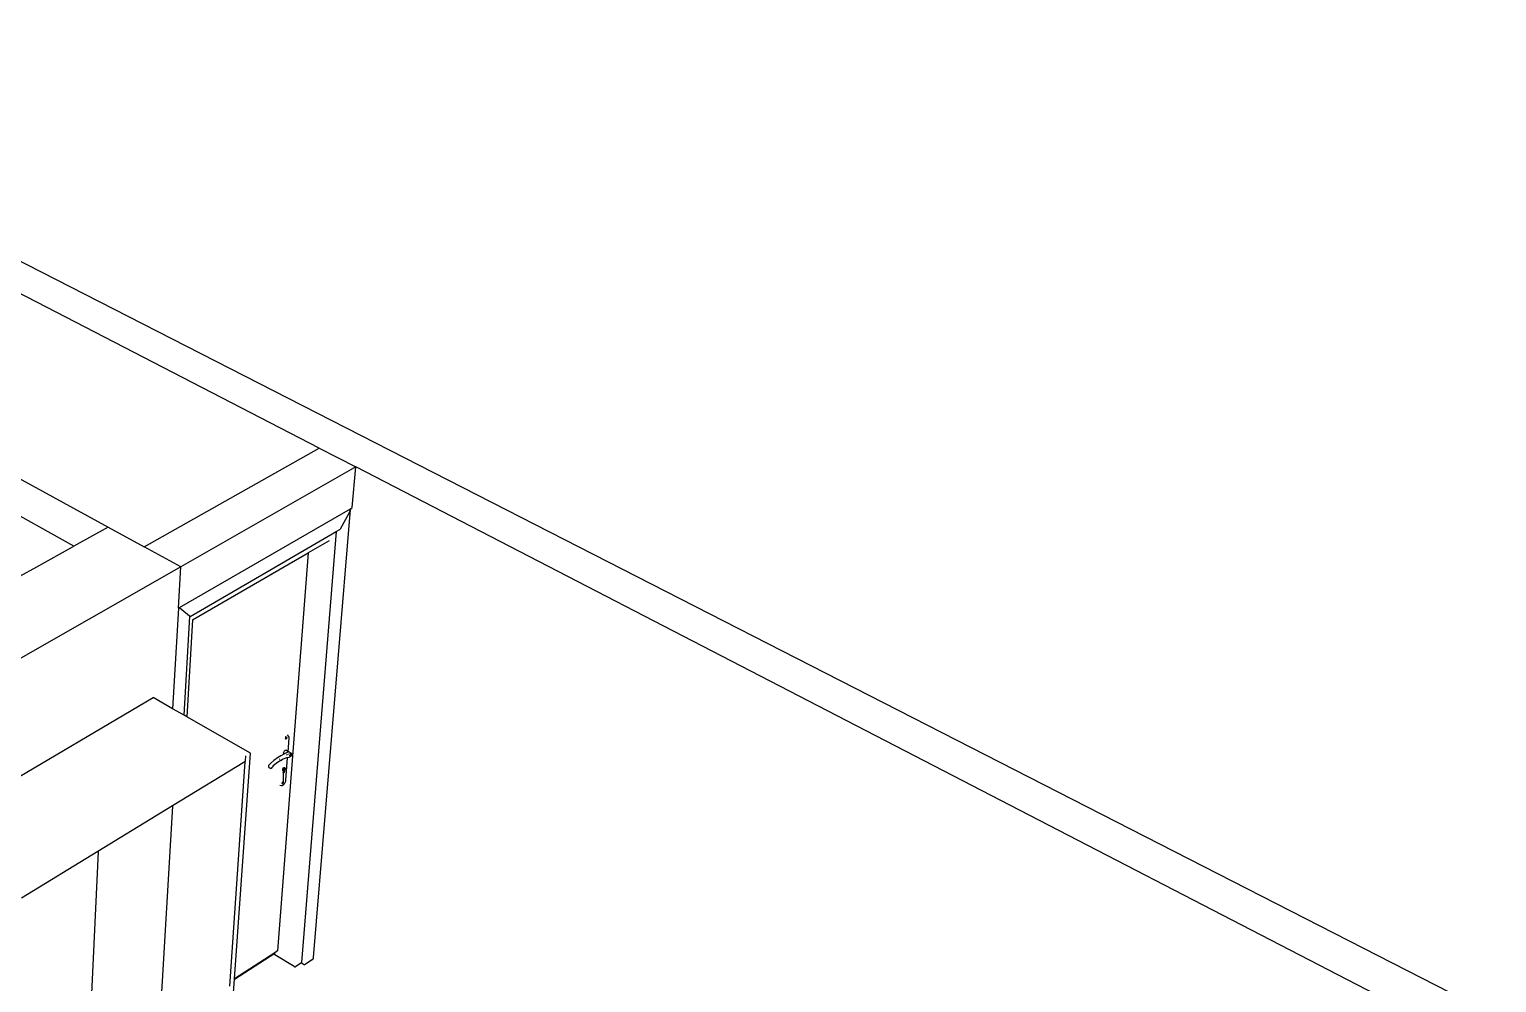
# Model space of a CAD drawing. Header units: millimetres. Extents: x -650 to 3773, y 316 to 2389.
# Drawn here: x 3322 to 3772.6, y 1104.5 to 1397.1 of the extents above; entities that cross this region are included whole.
import ezdxf

# ---------------------------------------------------------------- set-up
doc = ezdxf.new("R2010")
doc.units = ezdxf.units.MM

# ---------------------------------------------------------------- blocks, each defined once
blk = doc.blocks.new('A$C727f0937')
for p, q in [((722.81, 540.52), (473.98, 669.04)), ((589.34, 619.17), (1084.43, 366.18)), ((608.96, 543.13), (657.95, 516.28)), ((647.49, 510.46), (598.49, 537.62)), ((669.04, 510.2), (722.81, 540.52)), ((722.81, 540.52), (734.01, 534.73)), ((734.01, 534.73), (680.27, 504.04)), ((732.97, 522.27), (734.01, 534.73)), ((1059.67, 366.52), (734.01, 534.73)), ((679.9, 491.6), (732.37, 521.92)), ((721.02, 384.19), (732.41, 521.7)), ((732.01, 520.68), (729.24, 515.65)), ((732.39, 521.72), (732.01, 520.68)), ((732.37, 521.92), (732.39, 521.93)), ((732.37, 521.92), (732.39, 521.72)), ((732.39, 521.93), (732.97, 522.27)), ((732.41, 521.7), (732.39, 521.93)), ((657.95, 516.28), (647.49, 510.46)), ((657.95, 516.28), (669.04, 510.2)), ((706.46, 502.38), (728.06, 514.91)), ((728.06, 514.91), (717.35, 382.68)), ((728.06, 514.91), (729.18, 515.56)), ((729.24, 515.65), (729.18, 515.56)), ((636.05, 504.1), (647.49, 510.46)), ((680.27, 504.04), (669.04, 510.2)), ((725.84, 512.1), (719.45, 508.39)), ((683.92, 487.78), (719.45, 508.39)), ((719.45, 508.39), (710.04, 386.18)), ((680.27, 504.04), (521.65, 413.67)), ((630.84, 501.2), (636.05, 504.1)), ((679.54, 491.39), (680.27, 504.04)), ((683.12, 488.89), (706.46, 502.38)), ((679.54, 491.39), (677.77, 460.53)), ((679.54, 491.39), (679.9, 491.6)), ((679.9, 491.6), (680.04, 491.5)), ((680.04, 491.5), (680.65, 491)), ((680.65, 491), (682.92, 489)), ((681.28, 458.52), (683.07, 488.85)), ((681.7, 490.08), (681.71, 490.08)), ((683.92, 487.78), (682.14, 458.03)), ((682.92, 489), (683.12, 488.89)), ((682.92, 489), (683.06, 488.87)), ((683.06, 488.87), (683.07, 488.85)), ((552.44, 393.57), (671.81, 463.94)), ((677.77, 460.53), (671.81, 463.94)), ((681.28, 458.52), (677.77, 460.53)), ((682.14, 458.03), (681.28, 458.52)), ((701.65, 446.86), (682.14, 458.03)), ((712.38, 451.38), (712.35, 451.39)), ((712.43, 451.87), (712.38, 451.89)), ((712.43, 451.34), (712.41, 451.36)), ((712.43, 451.44), (712.44, 451.37)), ((712.43, 451.44), (712.43, 451.34)), ((712.44, 451.37), (712.43, 451.34)), ((712.43, 451.34), (712.43, 451.34)), ((712.44, 451.34), (712.43, 451.34)), ((712.45, 451.46), (712.44, 451.4)), ((712.45, 451.46), (712.44, 451.4)), ((712.44, 451.4), (712.44, 451.37)), ((712.44, 451.4), (712.44, 451.37)), ((712.44, 451.37), (712.46, 451.33)), ((712.44, 451.37), (712.44, 451.34)), ((712.44, 451.37), (712.44, 451.37)), ((712.44, 451.34), (712.44, 451.32)), ((712.46, 451.33), (712.44, 451.34)), ((712.44, 451.32), (712.48, 451.24)), ((712.51, 451.6), (712.45, 451.46)), ((712.5, 451.58), (712.45, 451.46)), ((712.46, 451.33), (712.49, 451.31)), ((712.5, 451.22), (712.48, 451.24)), ((712.56, 451.68), (712.5, 451.58)), ((712.58, 451.21), (712.5, 451.22)), ((712.52, 451.62), (712.51, 451.6)), ((712.56, 451.37), (712.51, 451.27)), ((712.51, 451.27), (712.54, 451.25)), ((712.54, 451.25), (712.59, 451.35)), ((712.64, 451.76), (712.56, 451.8)), ((712.61, 451.73), (712.56, 451.68)), ((712.59, 451.72), (712.56, 451.68)), ((712.66, 451.63), (712.56, 451.37)), ((712.64, 451.76), (712.57, 451.71)), ((712.61, 451.74), (712.57, 451.71)), ((712.67, 451.27), (712.58, 451.21)), ((712.61, 451.73), (712.59, 451.72)), ((712.59, 451.35), (712.7, 451.61)), ((712.62, 451.74), (712.61, 451.74)), ((712.62, 451.74), (712.61, 451.73)), ((712.61, 451.74), (712.61, 451.73)), ((712.64, 451.76), (712.62, 451.74)), ((712.65, 451.75), (712.62, 451.74)), ((712.66, 451.74), (712.62, 451.74)), ((712.62, 451.74), (712.62, 451.74)), ((712.64, 451.76), (712.64, 451.76)), ((712.65, 451.75), (712.64, 451.76)), ((712.69, 451.78), (712.65, 451.75)), ((712.66, 451.74), (712.65, 451.75)), ((712.69, 451.74), (712.66, 451.63)), ((712.76, 451.38), (712.67, 451.27)), ((712.77, 451.76), (712.69, 451.78)), ((712.74, 451.73), (712.69, 451.74)), ((712.7, 451.61), (712.72, 451.72)), ((712.72, 451.72), (712.77, 451.71)), ((712.74, 451.73), (712.77, 451.71)), ((712.82, 451.53), (712.76, 451.38)), ((712.79, 451.75), (712.77, 451.76)), ((712.79, 451.75), (712.83, 451.66)), ((712.83, 451.66), (712.82, 451.53)), ((713.32, 452.16), (713.03, 452.5)), ((713.47, 451.53), (713.14, 447.32)), ((713.32, 452.16), (713.4, 452.05)), ((713.4, 452.05), (713.44, 451.91)), ((713.44, 451.91), (713.47, 451.73)), ((713.47, 451.73), (713.47, 451.53)), ((696.78, 377.6), (701.65, 446.86)), ((711.19, 446.22), (710.98, 446.08)), ((711.91, 446.6), (711.19, 446.22)), ((711.87, 446.86), (711.96, 447.22)), ((711.87, 446.86), (711.91, 446.6)), ((712.33, 446.83), (711.91, 446.6)), ((711.96, 447.22), (712.15, 447.56)), ((712.39, 447.79), (712.15, 447.56)), ((712.94, 447.11), (712.33, 446.83)), ((712.39, 447.79), (712.61, 447.84)), ((712.83, 447.71), (712.61, 447.84)), ((712.79, 446.29), (712.71, 446.3)), ((712.83, 447.71), (712.98, 447.58)), ((712.96, 446.39), (712.83, 446.35)), ((712.87, 446.33), (712.83, 446.35)), ((712.94, 447.53), (712.94, 447.5)), ((712.99, 447.48), (712.94, 447.53)), ((712.94, 447.15), (712.94, 447.11)), ((712.97, 447.13), (712.94, 447.11)), ((712.96, 446.39), (712.96, 446.39)), ((713.14, 447.21), (712.97, 447.13)), ((712.99, 447.19), (712.97, 447.13)), ((712.98, 447.58), (712.99, 447.48)), ((712.99, 447.48), (712.99, 447.45)), ((713.14, 447.32), (712.99, 447.48)), ((713.11, 446.52), (713.08, 446.5)), ((713.08, 446.52), (713.08, 446.5)), ((713.11, 446.53), (713.11, 446.52)), ((713.23, 447.22), (713.14, 447.32)), ((713.14, 447.32), (713.14, 447.3)), ((713.14, 447.25), (713.14, 447.21)), ((713.23, 447.22), (713.14, 447.21)), ((713.14, 447.21), (713.14, 447.21)), ((713.15, 446.55), (713.14, 446.52)), ((713.51, 447.26), (713.23, 447.22)), ((713.44, 446.63), (713.46, 446.69)), ((714.15, 446.9), (713.51, 447.26)), ((713.85, 446.75), (713.8, 446.7)), ((713.81, 446.14), (713.83, 446.25)), ((713.82, 446.06), (713.81, 446.14)), ((713.83, 446.25), (713.89, 446.35)), ((714.01, 446.79), (713.85, 446.75)), ((713.89, 446.35), (713.96, 446.42)), ((713.94, 446.49), (714.03, 446.44)), ((713.96, 446.42), (714.03, 446.44)), ((714.1, 446.21), (714, 446.04)), ((714.09, 446.73), (714.01, 446.79)), ((714.25, 446.37), (714.02, 445.9)), ((714.16, 446.2), (714.04, 445.97)), ((714.13, 446.19), (714.04, 446.03)), ((714.09, 446.73), (714.2, 446.64)), ((714.14, 446.39), (714.1, 446.21)), ((714.12, 446.54), (714.14, 446.39)), ((714.16, 446.5), (714.12, 446.54)), ((714.17, 446.36), (714.13, 446.19)), ((714.15, 446.9), (714.25, 446.79)), ((714.16, 446.5), (714.17, 446.36)), ((714.22, 446.45), (714.16, 446.2)), ((714.2, 446.64), (714.22, 446.45)), ((714.25, 446.79), (714.25, 446.37)), ((699.99, 444.28), (677.7, 430.68)), ((695.33, 375.41), (700.11, 444.21)), ((700.17, 444.39), (699.99, 444.28)), ((700.11, 444.21), (699.99, 444.28)), ((700.17, 444.39), (700.28, 446.03)), ((707.23, 443.1), (707.22, 442.83)), ((707.22, 442.83), (707.31, 442.51)), ((707.36, 443.25), (707.23, 443.1)), ((707.31, 442.51), (707.95, 442.14)), ((707.36, 443.25), (707.99, 443.83)), ((708.08, 442.2), (707.95, 442.14)), ((708.89, 444.6), (707.99, 443.83)), ((708.29, 442.53), (708.08, 442.2)), ((708.41, 442.73), (708.29, 442.53)), ((708.67, 442.99), (708.41, 442.73)), ((709.54, 443.71), (708.67, 442.99)), ((710.04, 445.47), (708.89, 444.6)), ((710.65, 444.47), (709.54, 443.71)), ((710.98, 446.08), (710.04, 445.47)), ((710.68, 445.05), (710.47, 444.94)), ((710.87, 444.59), (710.65, 444.47)), ((711.73, 445.05), (710.87, 444.59)), ((711.64, 442.52), (711.62, 442.52)), ((711.64, 442.46), (711.62, 442.45)), ((711.64, 442.32), (711.62, 442.33)), ((711.64, 442.31), (711.62, 442.32)), ((711.62, 442.02), (711.63, 442.04)), ((711.64, 441.88), (711.62, 441.88)), ((711.62, 441.8), (711.64, 441.88)), ((711.62, 441.74), (711.62, 441.8)), ((711.63, 441.69), (711.62, 441.74)), ((711.62, 441.67), (711.62, 441.67)), ((711.62, 441.67), (711.62, 441.67)), ((711.63, 441.66), (711.62, 441.66)), ((711.63, 441.66), (711.62, 441.66)), ((711.63, 442.04), (711.64, 442.07)), ((711.63, 441.66), (711.63, 441.69)), ((711.69, 441.63), (711.63, 441.66)), ((711.8, 441.56), (711.63, 441.66)), ((711.64, 441.64), (711.63, 441.66)), ((711.63, 441.66), (711.63, 441.66)), ((711.64, 441.91), (711.67, 442.02)), ((711.64, 441.88), (711.64, 441.91)), ((711.72, 441.83), (711.64, 441.88)), ((711.65, 441.6), (711.64, 441.64)), ((711.67, 442.02), (711.72, 442.12)), ((711.76, 442.49), (711.71, 442.5)), ((711.77, 442.41), (711.71, 442.44)), ((711.76, 442.3), (711.71, 442.33)), ((711.71, 442.32), (711.76, 442.3)), ((711.74, 442.26), (711.71, 442.27)), ((711.74, 442.26), (711.71, 442.27)), ((711.71, 442.22), (711.73, 442.25)), ((711.72, 441.83), (711.71, 441.8)), ((711.71, 441.8), (711.71, 441.72)), ((711.71, 441.72), (711.73, 441.65)), ((711.72, 442.19), (711.77, 442.22)), ((711.72, 442.12), (711.77, 442.22)), ((711.73, 441.89), (711.72, 441.83)), ((711.78, 441.79), (711.72, 441.83)), ((712.77, 445.44), (711.73, 445.05)), ((711.73, 442.25), (711.74, 442.26)), ((711.75, 441.99), (711.73, 441.89)), ((711.73, 441.65), (711.75, 441.6)), ((711.74, 442.26), (711.76, 442.3)), ((711.77, 442.24), (711.74, 442.26)), ((711.77, 442.24), (711.74, 442.26)), ((711.74, 442.26), (711.74, 442.26)), ((711.79, 442.08), (711.75, 441.99)), ((711.76, 442.3), (711.77, 442.31)), ((711.77, 442.29), (711.76, 442.3)), ((711.76, 442.3), (711.77, 442.29)), ((711.76, 442.3), (711.76, 442.3)), ((711.77, 442.22), (711.78, 442.23)), ((711.77, 442.22), (711.78, 442.23)), ((711.77, 442.22), (711.77, 442.22)), ((711.78, 442.23), (711.81, 442.27)), ((711.78, 442.23), (711.83, 442.26)), ((711.86, 442.19), (711.78, 442.23)), ((711.78, 442.23), (711.78, 442.23)), ((711.78, 442.23), (711.78, 442.23)), ((711.78, 442.23), (711.78, 442.23)), ((711.84, 442.17), (711.79, 442.08)), ((711.81, 442.27), (711.84, 442.31)), ((711.83, 442.26), (711.81, 442.27)), ((711.81, 442.27), (711.83, 442.26)), ((711.81, 442.27), (711.81, 442.27)), ((711.83, 442.26), (711.93, 442.31)), ((711.89, 442.23), (711.83, 442.26)), ((711.84, 442.31), (711.87, 442.35)), ((711.86, 442.19), (711.84, 442.17)), ((711.89, 442.23), (711.86, 442.19)), ((711.88, 442.17), (711.86, 442.19)), ((711.87, 442.35), (711.91, 442.39)), ((711.93, 442.31), (711.87, 442.35)), ((711.9, 442.24), (711.89, 442.23)), ((711.91, 442.22), (711.89, 442.23)), ((711.99, 442.11), (711.89, 442.17)), ((711.95, 442.3), (711.9, 442.24)), ((711.96, 441.69), (711.9, 441.72)), ((712.04, 441.65), (711.9, 441.57)), ((711.91, 442.39), (711.98, 442.44)), ((711.99, 442.17), (711.92, 442.21)), ((711.93, 442.31), (712.12, 442.42)), ((711.95, 442.3), (711.93, 442.31)), ((711.96, 442.31), (711.95, 442.3)), ((711.98, 442.29), (711.95, 442.3)), ((712.02, 442.36), (711.96, 442.31)), ((711.96, 441.69), (711.97, 441.74)), ((711.97, 441.94), (711.98, 441.99)), ((711.97, 441.91), (711.97, 441.94)), ((711.97, 441.88), (711.97, 441.91)), ((711.97, 441.83), (711.97, 441.88)), ((711.97, 441.78), (711.97, 441.83)), ((711.97, 441.74), (711.97, 441.78)), ((711.98, 442.44), (711.98, 442.45)), ((711.98, 442.45), (711.99, 442.45)), ((712.01, 442.44), (711.98, 442.44)), ((711.98, 442.01), (711.99, 442.11)), ((711.98, 441.99), (711.98, 442.01)), ((711.99, 442.45), (712.03, 442.47)), ((712.12, 442.42), (711.99, 442.45)), ((712.06, 442.24), (711.99, 442.28)), ((711.99, 442.17), (711.99, 442.2)), ((711.99, 442.11), (711.99, 442.17)), ((712.05, 442.14), (711.99, 442.17)), ((712.01, 442.44), (712.12, 442.42)), ((712.08, 442.39), (712.02, 442.36)), ((712.03, 442.47), (712.06, 442.48)), ((712.19, 442.38), (712.03, 442.47)), ((712.15, 441.73), (712.04, 441.44)), ((712.05, 441.66), (712.04, 441.65)), ((712.06, 441.67), (712.05, 441.67)), ((712.05, 441.66), (712.06, 441.67)), ((712.06, 442.48), (712.1, 442.49)), ((712.06, 441.67), (712.17, 441.82)), ((712.07, 441.77), (712.06, 441.75)), ((712.06, 441.75), (712.06, 441.74)), ((712.06, 441.74), (712.06, 441.7)), ((712.08, 441.79), (712.07, 441.77)), ((712.14, 442.39), (712.08, 442.39)), ((712.12, 441.86), (712.08, 441.79)), ((712.19, 442.43), (712.1, 442.49)), ((712.1, 442.49), (712.12, 442.49)), ((712.14, 441.69), (712.1, 441.22)), ((712.12, 442.49), (712.16, 442.48)), ((712.16, 442.39), (712.12, 442.42)), ((712.15, 441.91), (712.12, 441.86)), ((712.16, 442.39), (712.14, 442.39)), ((712.15, 441.73), (712.14, 441.69)), ((712.15, 441.73), (712.3, 442.11)), ((712.15, 441.93), (712.15, 441.91)), ((712.23, 441.87), (712.15, 441.73)), ((712.15, 441.73), (712.15, 441.73)), ((712.16, 442.48), (712.18, 442.46)), ((712.16, 442.48), (712.18, 442.47)), ((712.21, 442.35), (712.16, 442.39)), ((712.19, 442.38), (712.16, 442.39)), ((712.17, 441.82), (712.25, 442.03)), ((712.18, 442.46), (712.19, 442.43)), ((712.26, 442.4), (712.19, 442.43)), ((712.19, 442.43), (712.21, 442.4)), ((712.21, 442.1), (712.2, 442.08)), ((712.21, 442.4), (712.23, 442.32)), ((712.21, 442.35), (712.23, 442.3)), ((712.22, 442.16), (712.21, 442.1)), ((712.23, 442.22), (712.22, 442.16)), ((712.23, 442.32), (712.23, 442.3)), ((712.23, 442.3), (712.26, 442.23)), ((712.23, 442.3), (712.23, 442.22)), ((712.27, 441.99), (712.23, 441.87)), ((712.25, 442.03), (712.26, 442.21)), ((712.26, 442.4), (712.31, 442.26)), ((712.26, 442.21), (712.26, 442.23)), ((712.3, 442.11), (712.27, 441.99)), ((712.31, 442.26), (712.3, 442.11)), ((713, 445.49), (712.49, 438.68)), ((713, 445.49), (712.77, 445.44)), ((713.49, 445.59), (713, 445.49)), ((713.01, 445.54), (713, 445.49)), ((713.86, 445.73), (713.49, 445.59)), ((713.72, 445.77), (713.67, 445.79)), ((713.71, 446.11), (713.73, 446.1)), ((713.87, 445.81), (713.72, 445.77)), ((713.73, 446.1), (713.81, 446.05)), ((713.8, 445.9), (713.77, 445.9)), ((713.82, 445.89), (713.77, 445.9)), ((713.87, 446.02), (713.82, 446.06)), ((713.82, 446.04), (713.87, 446.02)), ((713.88, 445.93), (713.82, 445.91)), ((713.93, 445.92), (713.82, 445.89)), ((714.02, 445.9), (713.86, 445.73)), ((714.04, 445.97), (713.87, 445.81)), ((713.93, 445.97), (713.88, 445.93)), ((714.04, 446.03), (713.93, 445.92)), ((714, 446.04), (713.99, 446.03)), ((711.4, 437.58), (711.36, 437.6)), ((711.4, 438.1), (711.39, 438.1)), ((711.4, 437.62), (711.39, 437.58)), ((711.45, 437.81), (711.4, 437.66)), ((711.41, 437.69), (711.4, 437.64)), ((711.4, 437.66), (711.4, 437.64)), ((711.4, 437.63), (711.4, 437.65)), ((711.4, 437.63), (711.4, 437.64)), ((711.4, 437.64), (711.4, 437.64)), ((711.4, 437.63), (711.4, 437.62)), ((711.4, 437.63), (711.4, 437.6)), ((711.4, 437.63), (711.4, 437.62)), ((711.4, 437.62), (711.4, 437.6)), ((711.4, 437.62), (711.4, 437.62)), ((711.4, 437.6), (711.4, 437.6)), ((711.4, 437.6), (711.4, 437.58)), ((711.4, 437.6), (711.4, 437.58)), ((711.41, 437.57), (711.4, 437.58)), ((711.41, 437.57), (711.4, 437.58)), ((711.4, 437.58), (711.4, 437.54)), ((711.4, 437.54), (711.45, 437.46)), ((711.42, 438.09), (711.41, 438.09)), ((711.43, 437.75), (711.41, 437.69)), ((711.42, 437.56), (711.41, 437.57)), ((711.41, 437.57), (711.41, 437.57)), ((711.41, 437.57), (711.42, 437.56)), ((711.41, 437.57), (711.41, 437.57)), ((711.41, 437.57), (711.41, 437.57)), ((711.41, 437.57), (711.41, 437.57)), ((711.41, 437.57), (711.41, 437.57)), ((711.46, 437.81), (711.43, 437.75)), ((711.54, 437.93), (711.45, 437.81)), ((711.45, 437.46), (711.47, 437.45)), ((711.49, 437.86), (711.46, 437.81)), ((711.55, 437.45), (711.47, 437.45)), ((711.53, 437.89), (711.48, 437.81)), ((711.48, 437.81), (711.52, 437.75)), ((711.52, 437.91), (711.49, 437.86)), ((711.51, 437.79), (711.57, 437.87)), ((711.56, 437.73), (711.51, 437.79)), ((711.55, 437.95), (711.52, 437.91)), ((711.52, 437.91), (711.52, 437.91)), ((711.52, 437.75), (711.61, 437.62)), ((711.53, 437.89), (711.57, 437.87)), ((711.56, 437.96), (711.54, 437.94)), ((711.54, 437.94), (711.56, 437.95)), ((711.55, 437.95), (711.54, 437.93)), ((711.59, 437.97), (711.55, 437.95)), ((711.56, 437.95), (711.55, 437.95)), ((711.55, 437.95), (711.55, 437.95)), ((711.65, 437.52), (711.55, 437.45)), ((711.59, 437.99), (711.56, 438)), ((711.56, 437.96), (711.56, 437.96)), ((711.56, 437.95), (711.56, 437.96)), ((711.57, 437.96), (711.56, 437.96)), ((711.64, 437.6), (711.56, 437.73)), ((711.57, 440.98), (711.57, 440.98)), ((711.59, 437.99), (711.57, 437.96)), ((711.59, 437.97), (711.57, 437.96)), ((711.57, 437.96), (711.57, 437.96)), ((711.6, 440.96), (711.58, 440.98)), ((711.6, 437.98), (711.59, 437.99)), ((711.6, 437.98), (711.59, 437.97)), ((711.6, 437.97), (711.59, 437.97)), ((711.63, 438), (711.6, 437.98)), ((711.61, 437.98), (711.6, 437.97)), ((711.61, 437.98), (711.6, 437.98)), ((711.61, 437.97), (711.6, 437.97)), ((711.61, 441.62), (711.61, 441.62)), ((711.61, 437.98), (711.61, 437.98)), ((711.61, 437.97), (711.61, 437.98)), ((711.62, 437.97), (711.61, 437.97)), ((711.62, 437.97), (711.61, 437.97)), ((711.61, 437.97), (711.61, 437.97)), ((711.61, 437.97), (711.61, 437.97)), ((711.61, 437.62), (711.63, 437.57)), ((711.63, 441.6), (711.62, 441.6)), ((711.63, 437.97), (711.62, 437.97)), ((711.65, 441.57), (711.63, 441.6)), ((711.71, 438), (711.63, 438)), ((711.63, 437.57), (711.66, 437.55)), ((711.66, 437.55), (711.64, 437.6)), ((711.67, 441.57), (711.65, 441.6)), ((711.73, 437.64), (711.65, 437.52)), ((711.69, 441.54), (711.67, 441.57)), ((711.68, 440.92), (711.68, 440.92)), ((711.68, 440.91), (711.68, 440.92)), ((711.75, 441.6), (711.69, 441.63)), ((711.72, 441.52), (711.69, 441.54)), ((711.73, 440.88), (711.7, 440.96)), ((711.7, 440.96), (711.7, 438.1)), ((711.73, 440.88), (711.7, 438.1)), ((711.74, 437.99), (711.71, 438)), ((711.72, 441.52), (711.72, 441.52)), ((711.73, 441.52), (711.72, 441.52)), ((711.86, 437.26), (711.72, 437.12)), ((711.73, 441.51), (711.73, 441.52)), ((711.73, 441.51), (711.73, 441.51)), ((711.73, 441.5), (711.73, 441.51)), ((711.73, 441.49), (711.73, 441.5)), ((711.73, 441.48), (711.73, 441.49)), ((711.73, 441.48), (711.73, 440.89)), ((711.75, 440.88), (711.73, 440.89)), ((711.73, 440.89), (711.73, 440.88)), ((711.74, 440.88), (711.73, 440.88)), ((711.73, 440.88), (711.73, 440.88)), ((711.78, 437.79), (711.73, 437.64)), ((711.75, 440.88), (711.74, 440.88)), ((711.74, 437.99), (711.78, 437.92)), ((711.79, 441.59), (711.75, 441.6)), ((711.75, 441.6), (711.76, 441.6)), ((711.79, 440.89), (711.75, 440.88)), ((711.8, 440.85), (711.75, 440.88)), ((711.76, 441.6), (711.8, 441.56)), ((711.79, 441.47), (711.78, 441.5)), ((711.78, 437.92), (711.78, 437.79)), ((711.9, 441.57), (711.79, 441.59)), ((711.8, 440.85), (711.82, 440.9)), ((711.87, 440.84), (711.8, 440.85)), ((711.82, 440.9), (711.81, 440.9)), ((711.82, 440.9), (712.04, 441.44)), ((711.82, 440.9), (711.82, 440.9)), ((711.82, 440.9), (711.82, 440.9)), ((712, 437.43), (711.86, 437.26)), ((711.95, 440.89), (711.87, 440.84)), ((712.02, 440.98), (711.95, 440.89)), ((712.12, 437.61), (712, 437.43)), ((712.08, 441.1), (712.02, 440.98)), ((712.04, 441.44), (712.03, 441.43)), ((712.05, 441.58), (712.04, 441.44)), ((712.1, 441.22), (712.08, 441.1)), ((712.23, 437.81), (712.12, 437.61)), ((712.33, 438.02), (712.23, 437.81)), ((712.4, 438.24), (712.33, 438.02)), ((712.46, 438.46), (712.4, 438.24)), ((712.49, 438.68), (712.46, 438.46)), ((711.16, 436.91), (710.74, 436.98)), ((711.28, 436.9), (711.16, 436.91)), ((711.42, 436.94), (711.28, 436.9)), ((711.57, 437.01), (711.42, 436.94)), ((711.72, 437.12), (711.57, 437.01)), ((677.7, 430.68), (654.84, 416.74)), ((673.79, 361.52), (677.83, 430.61)), ((677.83, 430.61), (677.7, 430.68)), ((654.84, 416.74), (631.38, 402.43)), ((651.72, 347.23), (654.97, 416.66)), ((654.97, 416.66), (654.84, 416.74)), ((709.19, 385.63), (696.78, 377.6)), ((696.78, 377.52), (709.18, 385.54)), ((709.14, 385.03), (709.18, 385.54)), ((709.17, 385.06), (709.14, 385.03)), ((709.14, 385.03), (709.14, 385)), ((709.14, 385), (709.17, 384.98)), ((709.17, 385.06), (709.17, 385.06)), ((715.15, 381.37), (709.17, 384.98)), ((709.18, 385.54), (709.19, 385.63)), ((709.18, 385.54), (709.21, 385.57)), ((710.04, 386.18), (709.19, 385.63)), ((720.67, 383.47), (718.33, 381.95)), ((720.97, 383.84), (720.67, 383.47)), ((720.97, 383.84), (721, 383.98)), ((721, 383.98), (721.02, 384.19)), ((715.15, 381.37), (715.22, 381.33)), ((715.22, 381.33), (715.29, 381.31)), ((715.29, 381.31), (715.37, 381.31)), ((715.37, 381.31), (715.44, 381.32)), ((715.44, 381.32), (715.51, 381.35)), ((715.51, 381.35), (715.59, 381.39)), ((717.35, 382.53), (715.59, 381.39)), ((717.35, 382.68), (717.35, 382.54)), ((717.35, 382.54), (717.35, 382.53)), ((717.35, 382.53), (718.26, 381.95)), ((718.33, 381.95), (718.26, 381.95)), ((693.33, 328.43), (696.78, 377.52)), ((696.78, 377.52), (696.78, 377.6))]:
    blk.add_line(p, q)

msp = doc.modelspace()

# ---------------------------------------------------------------- block references
msp.add_blockref('A$C727f0937', (2688.2, 728.07))

doc.saveas('drawing.dxf')
